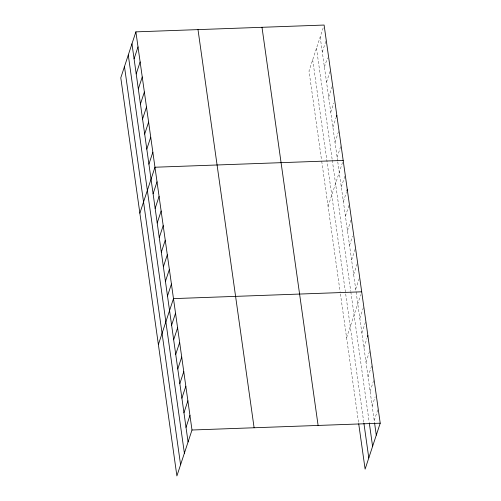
<?xml version="1.0" encoding="UTF-8"?>
<svg xmlns="http://www.w3.org/2000/svg" width="501" height="501" viewBox="0 0 501 501"><rect width="100%" height="100%" fill="white"/><g stroke="black" fill="none" stroke-linecap="round" stroke-linejoin="round"><path stroke-width="0.38" stroke-dasharray="2.5 1.88" d="M323.183 27.862L309.004 70.992L321.611 160.483M322.293 52.048L326.226 40.093M324.416 67.09L327.422 57.947M326.533 82.126L330.234 70.879M328.656 97.169L332.351 85.915M330.773 112.211L333.779 103.068M332.896 127.254L336.359 116.702M335.012 142.29L338.714 131.043M337.129 157.333L340.83 146.079M328.08 206.362L342.953 161.122M341.306 186.973L345.007 175.719M343.367 201.571L346.373 192.428M345.421 216.169L349.354 204.214M347.481 230.767L351.182 219.513M349.535 245.365L352.541 236.221M351.596 259.969L355.297 248.715M353.65 274.567L357.351 263.313M355.71 289.165L359.411 277.911M346.592 337.749L360.77 294.619M359.824 318.36L363.757 306.405M361.879 332.958L365.58 321.705M363.939 347.556L366.945 338.413M365.993 362.154L369.694 350.9M368.053 376.752L371.755 365.505M370.107 391.35L373.809 380.102M372.168 405.954L375.174 396.811M374.222 420.552L378.155 408.597M320.177 37.005L337.661 161.097M337.768 161.848L374.441 422.086M316.488 48.221L332.176 159.525M332.276 160.276L350.725 291.156M350.832 291.926L369.237 422.543M312.687 59.776L363.814 422.575M321.717 161.241L340.098 291.645M340.423 293.949L358.61 423.032"/><path stroke-width="0.75" d="M135.89 31.864L120.785 77.805L176.897 475.95L191.996 430.008L135.89 31.864L324.103 25.05L380.215 423.195L365.11 469.136L358.716 423.802M134.08 58.861L138.013 46.906M136.203 73.904L140.13 61.949M138.32 88.946L142.253 76.991M140.443 103.983L144.369 92.027M142.56 119.025L146.492 107.07M144.676 134.068L148.609 122.112M146.799 149.11L150.732 137.155M148.916 164.146L152.849 152.191M139.867 213.175L154.972 167.234L343.185 160.42M153.093 193.787L157.026 181.832M155.153 208.385L159.086 196.43M157.208 222.983L161.14 211.027M159.268 237.587L163.201 225.625M161.322 252.185L165.255 240.23M163.382 266.782L167.315 254.827M165.436 281.38L169.369 269.425M167.497 295.978L171.43 284.023M158.379 344.563L173.484 298.621L361.697 291.807M171.611 325.174L175.544 313.219M173.665 339.772L177.598 327.817M175.726 354.37L179.652 342.415M177.78 368.974L181.713 357.013M179.84 383.572L183.767 371.617M181.894 398.17L185.827 386.215M183.955 412.768L187.881 400.813M186.009 427.366L189.942 415.41M336.359 116.702L336.822 115.293M346.836 191.025L347.299 189.616M367.408 337.01L367.872 335.601M191.996 430.008L380.215 423.195M374.548 422.857L376.282 435.15M369.343 423.314L372.594 446.366M363.92 423.345L368.792 457.92M261.998 27.298L318.104 425.443M198.001 29.615L254.107 427.76M131.963 43.819L188.069 441.963M128.275 55.035L184.381 453.18M124.473 66.589L180.579 464.734"/></g></svg>
